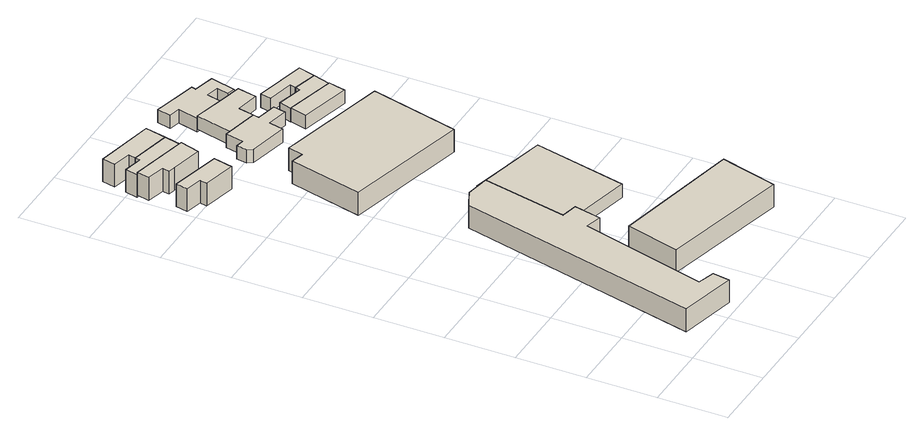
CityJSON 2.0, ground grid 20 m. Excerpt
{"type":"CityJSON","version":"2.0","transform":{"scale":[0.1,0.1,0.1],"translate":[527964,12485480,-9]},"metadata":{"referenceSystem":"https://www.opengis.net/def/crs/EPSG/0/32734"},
"CityObjects":{
"building1":{"type":"Building","attributes":{"address":"1B Ravenscraig Road Woodstock Cape Town","building":"industrial","building:levels":2,"building_height":6.9,"plus_code":"4FRW3CCV+FC9","ground_height":10.42,"roof_height":17.32},"geometry":[{"type":"Solid","lod":"1","boundaries":[[[[0,1,2,3]],[[1,4,5,2]],[[4,6,7,5]],[[6,8,9,7]],[[8,10,11,9]],[[10,12,13,11]],[[12,14,15,13]],[[14,16,17,15]],[[16,18,19,17]],[[18,20,21,19]],[[20,0,3,21]],[[3,2,5,7,9,11,13,15,17,19,21]],[[20,18,16,14,12,10,8,6,4,1,0]]]]}]},
"building2":{"type":"Building","attributes":{"address":"36 Gympie Street Woodstock Cape Town","building":"house","building:levels":2,"building_height":6.9,"plus_code":"4FRW3CCV+VCP","ground_height":8.24,"roof_height":15.14},"geometry":[{"type":"Solid","lod":"1","boundaries":[[[[22,23,24,25]],[[23,26,27,24]],[[26,28,29,27]],[[28,30,31,29]],[[30,32,33,31]],[[32,22,25,33]],[[25,24,27,29,31,33]],[[32,30,28,26,23,22]]]]}]},
"building3":{"type":"Building","attributes":{"building":"industrial","building:levels":2,"building_height":6.9,"plus_code":"4FRW3CCV+FH4","ground_height":11.44,"roof_height":18.34},"geometry":[{"type":"Solid","lod":"1","boundaries":[[[[34,35,36,37]],[[35,38,39,36]],[[38,40,41,39]],[[40,34,37,41]],[[37,36,39,41]],[[40,38,35,34]]]]}]},
"building4":{"type":"Building","attributes":{"address":"32 Gympie Street Woodstock Cape Town","building":"house","building:levels":2,"building_height":6.9,"plus_code":"4FRW3CCV+WCH","ground_height":8.24,"roof_height":15.14},"geometry":[{"type":"Solid","lod":"1","boundaries":[[[[42,43,44,45]],[[43,46,47,44]],[[46,48,49,47]],[[48,50,51,49]],[[50,52,53,51]],[[52,54,55,53]],[[54,42,45,55]],[[45,44,47,49,51,53,55]],[[54,52,50,48,46,43,42]]]]}]},
"building5":{"type":"Building","attributes":{"address":"30 Gympie Street Woodstock Cape Town","building":"house","building:levels":2,"building_height":6.9,"plus_code":"4FRW3CCV+WFJ","ground_height":7.52,"roof_height":14.42},"geometry":[{"type":"Solid","lod":"1","boundaries":[[[[56,57,58,59]],[[57,60,61,58]],[[60,62,63,61]],[[62,64,65,63]],[[64,66,67,65]],[[66,56,59,67]],[[59,58,61,63,65,67]],[[66,64,62,60,57,56]]]]}]},
"building6":{"type":"Building","attributes":{"address":"28 Gympie Street Woodstock Cape Town","building":"house","building:levels":2,"building_height":6.9,"plus_code":"4FRW3CCV+XC9","ground_height":7.52,"roof_height":14.42},"geometry":[{"type":"Solid","lod":"1","boundaries":[[[[68,69,70,71]],[[69,72,73,70]],[[72,74,75,73]],[[74,57,58,75]],[[57,56,59,58]],[[56,68,71,59]],[[71,70,73,75,58,59]],[[56,57,74,72,69,68]]]]}]},
"building7":{"type":"Building","attributes":{"address":"12 Victoria Road Woodstock Cape Town","building":"retail","building:levels":1,"building_height":4.1,"plus_code":"4FRW3CCV+HHV","ground_height":10.23,"roof_height":14.33},"geometry":[{"type":"Solid","lod":"1","boundaries":[[[[76,77,78,79]],[[77,80,81,78]],[[80,82,83,81]],[[82,84,85,83]],[[84,86,87,85]],[[86,76,79,87]],[[79,78,81,83,85,87]],[[86,84,82,80,77,76]]]]}]},
"building8":{"type":"Building","attributes":{"address":"11 Victoria Road Woodstock Cape Town","building":"retail","building:levels":2,"building_height":6.9,"plus_code":"4FRW3CCV+QHC","ground_height":8.51,"roof_height":15.41},"geometry":[{"type":"Solid","lod":"1","boundaries":[[[[88,89,90,91]],[[89,92,93,90]],[[92,94,95,93]],[[94,96,97,95]],[[96,98,99,97]],[[98,88,91,99]],[[91,90,93,95,97,99]],[[98,96,94,92,89,88]]]]}]},
"building9":{"type":"Building","attributes":{"address":"43 Gympie Street Woodstock Cape Town","building":"house","building:levels":1,"building_height":4.1,"plus_code":"4FRW3CCV+VGH","ground_height":8.06,"roof_height":12.16},"geometry":[{"type":"Solid","lod":"1","boundaries":[[[[100,101,102,103]],[[101,104,105,102]],[[104,106,107,105]],[[106,108,109,107]],[[108,110,111,109]],[[110,112,113,111]],[[112,114,115,113]],[[114,116,117,115]],[[116,118,119,117]],[[118,120,121,119]],[[120,122,123,121]],[[122,100,103,123]],[[103,102,105,107,109,111,113,115,117,119,121,123]],[[122,120,118,116,114,112,110,108,106,104,101,100]]]]}]},
"building10":{"type":"Building","attributes":{"address":"41 Gympie Street Woodstock Cape Town","building":"house","building:levels":1,"building_height":4.1,"plus_code":"4FRW3CCV+WH7","ground_height":8.06,"roof_height":12.16},"geometry":[{"type":"Solid","lod":"1","boundaries":[[[[101,100,103,102]],[[100,124,125,103]],[[124,126,127,125]],[[126,128,129,127]],[[128,130,131,129]],[[130,132,133,131]],[[132,101,102,133]],[[102,103,125,127,129,131,133]],[[132,130,128,126,124,100,101]]]]}]},
"building11":{"type":"Building","attributes":{"address":"39 Gympie Street Woodstock Cape Town","building":"house","building:levels":1,"building_height":4.1,"plus_code":"4FRW3CCV+XH4","ground_height":7.26,"roof_height":11.36},"geometry":[{"type":"Solid","lod":"1","boundaries":[[[[134,135,136,137]],[[135,138,139,136]],[[138,140,141,139]],[[140,142,143,141]],[[142,144,145,143]],[[144,146,147,145]],[[146,148,149,147]],[[148,150,151,149]],[[150,152,153,151]],[[152,154,155,153]],[[154,156,157,155]],[[156,158,159,157]],[[158,134,137,159]],[[137,136,139,141,143,145,147,149,151,153,155,157,159]],[[158,156,154,152,150,148,146,144,142,140,138,135,134]]]]}]},
"building12":{"type":"Building","attributes":{"address":"2 Page Street Woodstock Cape Town","building":"house","building:levels":1,"building_height":4.1,"plus_code":"4FRW3CCV+VJ4","ground_height":8.06,"roof_height":12.16},"geometry":[{"type":"Solid","lod":"1","boundaries":[[[[160,161,162,163]],[[161,164,165,162]],[[164,166,167,165]],[[166,160,163,167]],[[163,162,165,167]],[[166,164,161,160]]]]}]},
"building13":{"type":"Building","attributes":{"address":"4 Page Street Woodstock Cape Town","building":"house","building:levels":1,"building_height":4.1,"plus_code":"4FRW3CCV+VJ9","ground_height":7.85,"roof_height":11.95},"geometry":[{"type":"Solid","lod":"1","boundaries":[[[[168,169,170,171]],[[169,172,173,170]],[[172,174,175,173]],[[174,176,177,175]],[[176,178,179,177]],[[178,168,171,179]],[[171,170,173,175,177,179]],[[178,176,174,172,169,168]]]]}]},
"building14":{"type":"Building","attributes":{"address":"6 Page Street Woodstock Cape Town","building":"house","building:levels":1,"building_height":4.1,"plus_code":"4FRW3CCV+VJQ","ground_height":7.85,"roof_height":11.95},"geometry":[{"type":"Solid","lod":"1","boundaries":[[[[180,181,182,183]],[[181,184,185,182]],[[184,186,187,185]],[[186,169,170,187]],[[169,168,171,170]],[[168,180,183,171]],[[183,182,185,187,170,171]],[[168,169,186,184,181,180]]]]}]}
},
"vertices":[
[347,757,37],[278,769,37],[278,769,106],[347,757,106],[226,744,37],[226,744,106],[57,46,37],[57,46,106],[222,8,37],[222,8,106],[230,57,37],[230,57,106],[181,72,37],[181,72,106],[278,436,37],[278,436,106],[325,424,37],[325,424,106],[342,502,37],[342,502,106],[294,512,37],[294,512,106],
[156,1426,15],[12,1461,15],[12,1461,84],[156,1426,84],[4,1426,15],[4,1426,84],[53,1414,15],[53,1414,84],[48,1394,15],[48,1394,84],[143,1371,15],[143,1371,84],
[641,92,47],[686,256,47],[686,256,116],[641,92,116],[311,335,47],[311,335,116],[269,181,47],[269,181,116],
[183,1533,15],[13,1572,15],[13,1572,84],[183,1533,84],[5,1536,15],[5,1536,84],[57,1522,15],[57,1522,84],[54,1502,15],[54,1502,84],[73,1498,15],[73,1498,84],[166,1476,15],[166,1476,84],
[195,1584,8],[78,1610,8],[78,1610,77],[195,1584,77],[75,1596,8],[75,1596,77],[21,1608,8],[21,1608,77],[13,1572,8],[13,1572,77],[183,1533,8],[183,1533,77],
[209,1645,8],[37,1681,8],[37,1681,77],[209,1645,77],[29,1643,8],[29,1643,77],[83,1631,8],[83,1631,77],
[347,757,35],[294,512,35],[294,512,76],[347,757,76],[342,502,35],[342,502,76],[524,460,35],[524,460,76],[586,730,35],[586,730,76],[352,784,35],[352,784,76],
[539,942,18],[603,1198,18],[603,1198,87],[539,942,87],[278,1278,18],[278,1278,87],[267,1234,18],[267,1234,87],[230,1243,18],[230,1243,87],[178,1031,18],[178,1031,87],
[414,1445,13],[321,1465,13],[321,1465,54],[414,1445,54],[306,1468,13],[306,1468,54],[295,1416,13],[295,1416,54],[273,1421,13],[273,1421,54],[267,1390,13],[267,1390,54],[277,1375,13],[277,1375,54],[391,1351,13],[391,1351,54],[400,1392,13],[400,1392,54],[461,1379,13],[461,1379,54],[469,1415,13],[469,1415,54],[410,1428,13],[410,1428,54],
[423,1490,13],[423,1490,54],[491,1477,13],[491,1477,54],[502,1532,13],[502,1532,54],[441,1546,13],[441,1546,54],[347,1570,13],[347,1570,54],
[441,1546,5],[453,1593,5],[453,1593,46],[441,1546,46],[489,1584,5],[489,1584,46],[480,1551,5],[480,1551,46],[505,1545,5],[505,1545,46],[523,1617,5],[523,1617,46],[462,1632,5],[462,1632,46],[466,1645,5],[466,1645,46],[352,1673,5],[352,1673,46],[339,1677,5],[339,1677,46],[329,1637,5],[329,1637,46],[362,1629,5],[362,1629,46],[347,1570,5],[347,1570,46],
[628,1338,13],[483,1375,13],[483,1375,54],[628,1338,54],[471,1326,13],[471,1326,54],[616,1289,13],[616,1289,54],
[643,1388,11],[573,1406,11],[573,1406,52],[643,1388,52],[569,1392,11],[569,1392,52],[495,1411,11],[495,1411,52],[483,1375,11],[483,1375,52],[628,1338,11],[628,1338,52],
[657,1437,11],[509,1472,11],[509,1472,52],[657,1437,52],[501,1440,11],[501,1440,52],[578,1423,11],[578,1423,52]
]}
